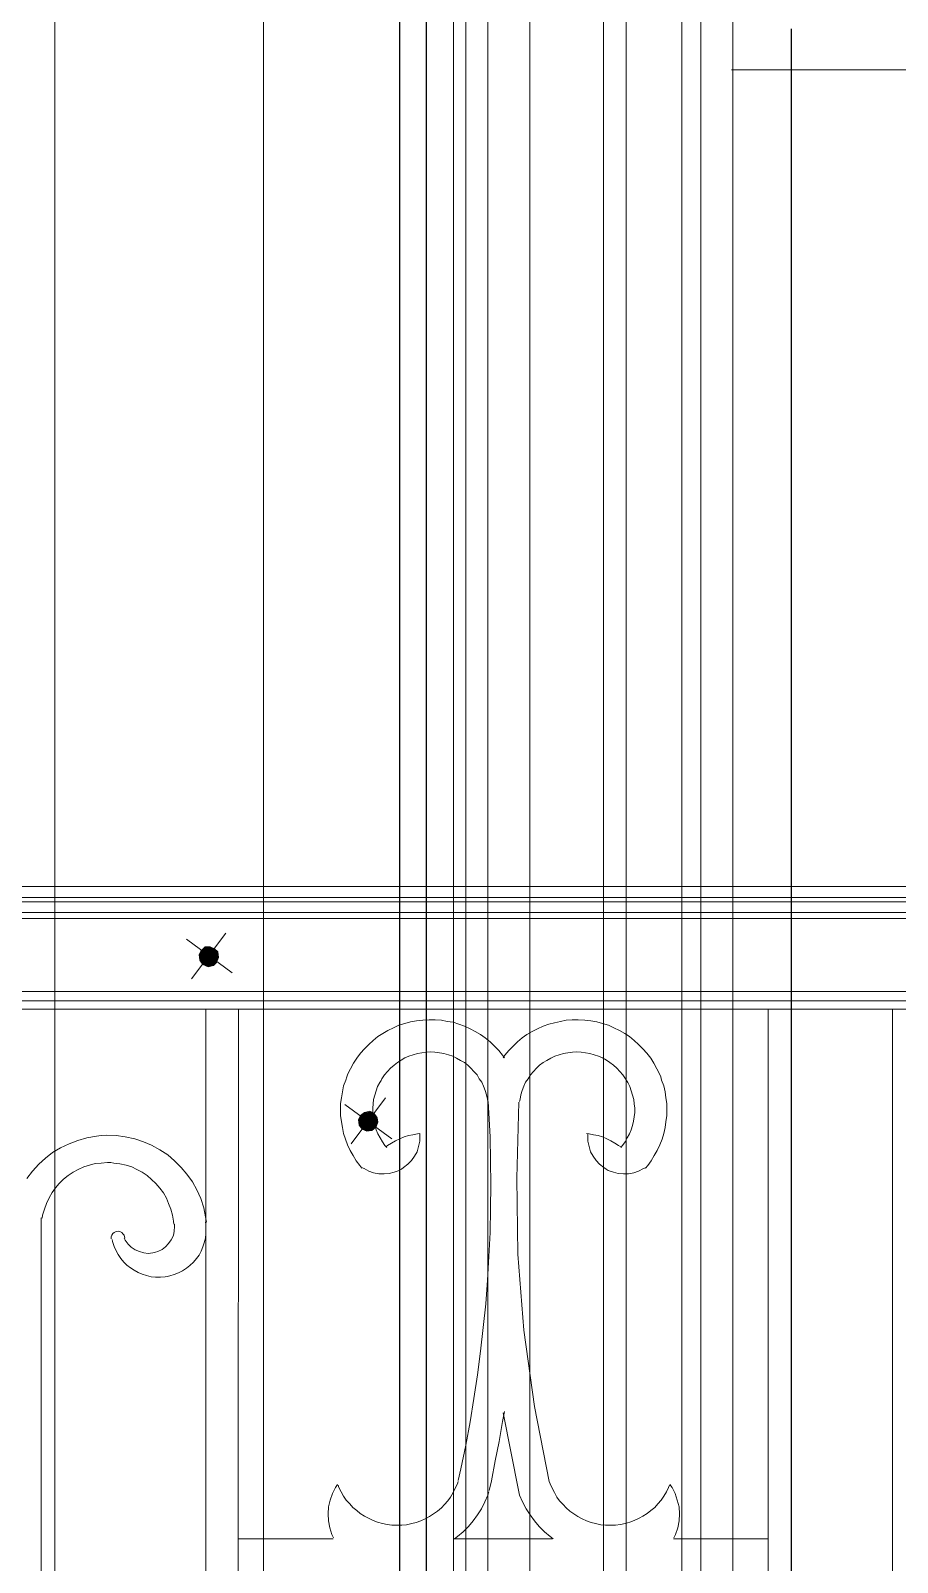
# Model space of a CAD drawing. Header units: millimetres. Extents: x -9564 to 494436, y -140371 to 4257.
# Drawn here: x 111.391 to 111.723, y 117.631 to 118.218 of the extents above; entities that cross this region are included whole.
import ezdxf
from ezdxf.enums import TextEntityAlignment as Align

# ---------------------------------------------------------------- set-up
doc = ezdxf.new("R2010")
doc.units = ezdxf.units.MM
doc.header["$MEASUREMENT"] = 0
doc.linetypes.add('SLD-Solid', pattern=[0])
for name, color, linetype, lineweight in [('0.05', 252, 'Continuous', 5), ('09-Arsiran', 8, 'Continuous', 5), ('DOOR OPENING', 4, 'SLD-Solid', 5), ('XR-KOP A3_MOZART$0$A-TXTKOP', 3, 'Continuous', 5)]:
    doc.layers.add(name, color=color, linetype=linetype, lineweight=lineweight)
doc.styles.add('HAND', font='ROMAND.SHX', dxfattribs={"width": 0.8, "height": 250})
doc.styles.add('XR-KOP A3_MOZART$0$ROMAND', font='romand.shx', dxfattribs={"height": 2, "bigfont": 'bigfont.shx'})

# ---------------------------------------------------------------- blocks, each defined once
blk = doc.blocks.new('list1')
for p, q in [((333.10533, 201.65988), (333.10533, 198.95853)), ((333.25545, 200.23119), (333.25545, 200.21619)), ((333.25545, 200.21619), (333.25545, 199.61619))]:
    blk.add_line(p, q)
at = {"layer": '09-Arsiran'}
for p, q in [((333.23307, 201.78762), (333.23307, 198.95853)), ((333.22078, 201.77533), (333.22078, 198.95853)), ((333.21353, 201.76809), (333.21353, 198.95853)), ((333.19218, 201.74673), (333.19218, 198.95853)), ((333.18349, 201.73804), (333.18349, 198.95853)), ((333.15534, 201.70989), (333.15533, 198.95853)), ((333.13922, 198.95853), (333.13922, 201.69377)), ((333.13075, 201.6853), (333.13075, 198.95853)), ((333.12598, 201.68054), (333.12598, 198.95853)), ((333.11561, 201.67016), (333.11561, 198.95853)), ((333.11561, 201.67016), (333.11565, 198.95853))]:
    blk.add_line(p, q, dxfattribs=at)
blk = doc.blocks.new('j1')
at = {"layer": 'DOOR OPENING'}
for p, q in [((344.13013, 198.95864), (344.13013, 201.65922)), ((344.078, 198.95853), (344.078, 201.60922))]:
    blk.add_line(p, q, dxfattribs=at)
blk.add_lwpolyline([(343.5602, 201.52922), (343.5602, 199.03853), (343.998, 199.03853), (343.998, 201.52922)], close=True, dxfattribs=at)
blk = doc.blocks.new('DRHRH')
at = {"layer": '0.05', "linetype": 'Continuous'}
for points in [[(688.5514, -24.5849), (688.5202, -24.6273), (688.5023, -24.6072), (688.4979, -24.5803), (688.509, -24.558), (688.5514, -24.5849)], [(688.5514, -24.5849), (688.509, -24.558), (688.5292, -24.5379), (688.556, -24.5379), (688.5783, -24.5469), (688.5514, -24.5849)], [(688.5514, -24.5849), (688.5783, -24.5469), (688.5939, -24.5647), (688.6006, -24.5914), (688.5894, -24.6183), (688.5514, -24.5849)], [(688.5739, -24.634), (688.547, -24.6384), (688.5202, -24.6273), (688.5514, -24.5849), (688.5894, -24.6183), (688.5739, -24.634)], [(689.3714, -25.4315), (689.3401, -25.4761), (689.3244, -25.4538), (689.3177, -25.427), (689.329, -25.4047), (689.3714, -25.4315)], [(689.3714, -25.4315), (689.329, -25.4047), (689.3513, -25.3891), (689.3781, -25.3846), (689.3981, -25.3957), (689.3714, -25.4315)], [(689.387, -25.4807), (689.3603, -25.4851), (689.3401, -25.4761), (689.3714, -25.4315), (689.4094, -25.465), (689.387, -25.4807)], [(689.3714, -25.4315), (689.3981, -25.3957), (689.4138, -25.4158), (689.4206, -25.4383), (689.4094, -25.465), (689.3714, -25.4315)]]:
    blk.add_hatch(color=256, dxfattribs=at).paths.add_polyline_path(points)
at = {"layer": '0.05'}
for p, q in [((692.7269, -24.2252), (668.9209, -24.2252)), ((668.9209, -24.2832), (692.7269, -24.2832)), ((668.9209, -24.3056), (692.7269, -24.3056)), ((668.9209, -24.3592), (692.7269, -24.3592)), ((668.9209, -24.3904), (692.7269, -24.3904)), ((688.433, -24.4977), (688.6676, -24.6697)), ((688.6364, -24.4664), (688.4599, -24.701)), ((688.5067, -24.558), (688.4979, -24.5781)), ((688.4979, -24.5781), (688.5514, -24.5849)), ((688.4979, -24.5781), (688.5514, -24.5849)), ((688.5023, -24.6049), (688.4979, -24.5781)), ((688.5292, -24.5357), (688.5067, -24.558)), ((688.5067, -24.558), (688.5514, -24.5849)), ((688.5514, -24.5849), (688.5067, -24.558)), ((688.5514, -24.5849), (688.5292, -24.5357)), ((688.5292, -24.5357), (688.556, -24.5357)), ((688.5514, -24.5849), (688.5292, -24.5357)), ((688.556, -24.5357), (688.5514, -24.5849)), ((688.556, -24.5357), (688.5514, -24.5849)), ((688.5783, -24.5469), (688.5514, -24.5849)), ((688.5514, -24.5849), (688.5783, -24.5469)), ((688.5514, -24.5849), (688.5939, -24.5624)), ((688.5514, -24.5849), (688.5939, -24.5624)), ((688.5783, -24.5469), (688.556, -24.5357)), ((688.5939, -24.5624), (688.5783, -24.5469)), ((688.5939, -24.5624), (688.5984, -24.5893)), ((688.5514, -24.5849), (688.5023, -24.6049)), ((688.5514, -24.5849), (688.5023, -24.6049)), ((688.5023, -24.6049), (688.518, -24.6273)), ((688.5514, -24.5849), (688.518, -24.6273)), ((688.518, -24.6273), (688.5514, -24.5849)), ((688.518, -24.6273), (688.5447, -24.6384)), ((688.5447, -24.6384), (688.5514, -24.5849)), ((688.5447, -24.6384), (688.5514, -24.5849)), ((688.5716, -24.6317), (688.5447, -24.6384)), ((688.5514, -24.5849), (688.5716, -24.6317)), ((688.5514, -24.5849), (688.5716, -24.6317)), ((688.5872, -24.6161), (688.5514, -24.5849)), ((688.5984, -24.5893), (688.5514, -24.5849)), ((688.5514, -24.5849), (688.5872, -24.6161)), ((688.5984, -24.5893), (688.5514, -24.5849)), ((688.5716, -24.6317), (688.5872, -24.6161)), ((688.5872, -24.6161), (688.5984, -24.5893)), ((668.9209, -24.7657), (692.7269, -24.7657)), ((668.9209, -24.8149), (692.7269, -24.8149)), ((668.9209, -24.8574), (692.7269, -24.8574)), ((669.8973, -24.8574), (691.4245, -24.8574)), ((669.8973, -24.8574), (691.4245, -24.8574)), ((688.5336, -29.4371), (688.5336, -24.8574)), ((688.6944, -35.3462), (688.7012, -24.8574)), ((688.7012, -24.8574), (691.4245, -24.8574)), ((691.4245, -24.8574), (691.4245, -35.3462)), ((692.0635, -24.8574), (691.4245, -24.8574)), ((691.4245, -24.8574), (691.4245, -36.89)), ((692.0679, -36.89), (692.0635, -24.8574)), ((689.4697, -24.9668), (689.4428, -24.9824)), ((689.4987, -24.9534), (689.4697, -24.9668)), ((689.5255, -24.94), (689.4987, -24.9534)), ((689.5568, -24.9311), (689.5255, -24.94)), ((689.5858, -24.9221), (689.5568, -24.9311)), ((689.6171, -24.9177), (689.5858, -24.9221)), ((689.6327, -24.9154), (689.6171, -24.9177)), ((689.6484, -24.9131), (689.6327, -24.9154)), ((689.682, -24.911), (689.6484, -24.9131)), ((689.7131, -24.911), (689.682, -24.911)), ((689.7444, -24.9131), (689.7131, -24.911)), ((689.7735, -24.9199), (689.7444, -24.9131)), ((689.8048, -24.9244), (689.7735, -24.9199)), ((689.8338, -24.9333), (689.8048, -24.9244)), ((689.8628, -24.9444), (689.8338, -24.9333)), ((689.892, -24.9579), (689.8628, -24.9444)), ((689.9187, -24.9713), (689.892, -24.9579)), ((689.9455, -24.987), (689.9187, -24.9713)), ((690.2114, -24.9713), (690.1845, -24.987)), ((690.2382, -24.9579), (690.2114, -24.9713)), ((690.2672, -24.9444), (690.2382, -24.9579)), ((690.2962, -24.9333), (690.2672, -24.9444)), ((690.3254, -24.9266), (690.2962, -24.9333)), ((690.3565, -24.9199), (690.3254, -24.9266)), ((690.3857, -24.9131), (690.3565, -24.9199)), ((690.4169, -24.911), (690.3857, -24.9131)), ((690.4482, -24.911), (690.4169, -24.911)), ((690.4817, -24.9131), (690.4482, -24.911)), ((690.4974, -24.9154), (690.4817, -24.9131)), ((690.5129, -24.9177), (690.4974, -24.9154)), ((690.5442, -24.9221), (690.5129, -24.9177)), ((690.5732, -24.9311), (690.5442, -24.9221)), ((690.6045, -24.94), (690.5732, -24.9311)), ((690.6314, -24.9534), (690.6045, -24.94)), ((690.6604, -24.9668), (690.6314, -24.9534)), ((690.6872, -24.9824), (690.6604, -24.9668)), ((689.3714, -25.0383), (689.349, -25.0607)), ((689.3937, -25.0183), (689.3714, -25.0383)), ((689.4183, -24.9981), (689.3937, -25.0183)), ((689.4428, -24.9824), (689.4183, -24.9981)), ((689.9701, -25.0048), (689.9455, -24.987)), ((689.9947, -25.0249), (689.9701, -25.0048)), ((690.017, -25.0473), (689.9947, -25.0249)), ((690.0394, -25.0696), (690.017, -25.0473)), ((690.1131, -25.0473), (690.0907, -25.0696)), ((690.1354, -25.0249), (690.1131, -25.0473)), ((690.16, -25.0048), (690.1354, -25.0249)), ((690.1845, -24.987), (690.16, -25.0048)), ((690.7118, -24.9981), (690.6872, -24.9824)), ((690.7364, -25.0183), (690.7118, -24.9981)), ((690.7587, -25.0383), (690.7364, -25.0183)), ((690.7811, -25.0607), (690.7587, -25.0383)), ((689.3088, -25.1098), (689.2931, -25.1344)), ((689.329, -25.083), (689.3088, -25.1098)), ((689.349, -25.0607), (689.329, -25.083)), ((689.5188, -25.1321), (689.501, -25.1456)), ((689.5367, -25.1187), (689.5188, -25.1321)), ((689.5568, -25.1076), (689.5367, -25.1187)), ((689.5768, -25.0987), (689.5568, -25.1076)), ((689.5993, -25.092), (689.5768, -25.0987)), ((689.6216, -25.0853), (689.5993, -25.092)), ((689.644, -25.0807), (689.6216, -25.0853)), ((689.6663, -25.0786), (689.644, -25.0807)), ((689.6886, -25.0763), (689.6663, -25.0786)), ((689.711, -25.0786), (689.6886, -25.0763)), ((689.7355, -25.0807), (689.711, -25.0786)), ((689.7467, -25.083), (689.7355, -25.0807)), ((689.7578, -25.0853), (689.7467, -25.083)), ((689.7803, -25.092), (689.7578, -25.0853)), ((689.8025, -25.0987), (689.7803, -25.092)), ((689.8227, -25.1098), (689.8025, -25.0987)), ((689.8428, -25.121), (689.8227, -25.1098)), ((689.8628, -25.1321), (689.8428, -25.121)), ((689.8807, -25.1456), (689.8628, -25.1321)), ((690.0594, -25.0941), (690.0394, -25.0696)), ((690.0684, -25.1076), (690.0594, -25.0941)), ((690.0707, -25.0941), (690.0617, -25.1076)), ((690.0907, -25.0696), (690.0707, -25.0941)), ((690.2672, -25.1321), (690.2494, -25.1456)), ((690.2874, -25.121), (690.2672, -25.1321)), ((690.3074, -25.1098), (690.2874, -25.121)), ((690.3275, -25.0987), (690.3074, -25.1098)), ((690.3499, -25.092), (690.3275, -25.0987)), ((690.3722, -25.0853), (690.3499, -25.092)), ((690.3834, -25.083), (690.3722, -25.0853)), ((690.3945, -25.0807), (690.3834, -25.083)), ((690.4191, -25.0786), (690.3945, -25.0807)), ((690.4415, -25.0763), (690.4191, -25.0786)), ((690.4638, -25.0786), (690.4415, -25.0763)), ((690.4862, -25.0807), (690.4638, -25.0786)), ((690.5085, -25.0853), (690.4862, -25.0807)), ((690.5308, -25.092), (690.5085, -25.0853)), ((690.5532, -25.0987), (690.5308, -25.092)), ((690.5732, -25.1076), (690.5532, -25.0987)), ((690.5934, -25.1187), (690.5732, -25.1076)), ((690.6112, -25.1321), (690.5934, -25.1187)), ((690.6291, -25.1456), (690.6112, -25.1321)), ((690.8012, -25.083), (690.7811, -25.0607)), ((690.8212, -25.1098), (690.8012, -25.083)), ((690.8369, -25.1344), (690.8212, -25.1098)), ((689.2574, -25.2058), (689.253, -25.2216)), ((689.2641, -25.1903), (689.2574, -25.2058)), ((689.2776, -25.1634), (689.2641, -25.1903)), ((689.2931, -25.1344), (689.2776, -25.1634)), ((689.4518, -25.1947), (689.4384, -25.2148)), ((689.4674, -25.1768), (689.4518, -25.1947)), ((689.4831, -25.1611), (689.4674, -25.1768)), ((689.501, -25.1456), (689.4831, -25.1611)), ((689.8964, -25.1611), (689.8807, -25.1456)), ((689.912, -25.1768), (689.8964, -25.1611)), ((689.9277, -25.1947), (689.912, -25.1768)), ((689.9388, -25.2148), (689.9277, -25.1947)), ((690.2024, -25.1947), (690.1912, -25.2148)), ((690.2181, -25.1768), (690.2024, -25.1947)), ((690.2337, -25.1611), (690.2181, -25.1768)), ((690.2494, -25.1456), (690.2337, -25.1611)), ((690.6471, -25.1611), (690.6291, -25.1456)), ((690.6627, -25.1768), (690.6471, -25.1611)), ((690.6782, -25.1947), (690.6627, -25.1768)), ((690.6917, -25.2148), (690.6782, -25.1947)), ((690.8525, -25.1634), (690.8369, -25.1344)), ((690.8659, -25.1903), (690.8525, -25.1634)), ((690.8726, -25.2058), (690.8659, -25.1903)), ((690.8771, -25.2216), (690.8726, -25.2058)), ((689.2351, -25.2818), (689.2306, -25.3131)), ((689.2418, -25.2506), (689.2351, -25.2818)), ((689.253, -25.2216), (689.2418, -25.2506)), ((689.4094, -25.2774), (689.4027, -25.2997)), ((689.416, -25.255), (689.4094, -25.2774)), ((689.4273, -25.2349), (689.416, -25.255)), ((689.434, -25.2237), (689.4273, -25.2349)), ((689.4384, -25.2148), (689.434, -25.2237)), ((689.9522, -25.2327), (689.9388, -25.2148)), ((689.9611, -25.2528), (689.9522, -25.2327)), ((689.9701, -25.2751), (689.9611, -25.2528)), ((689.9768, -25.2974), (689.9701, -25.2751)), ((690.16, -25.2751), (690.1532, -25.2974)), ((690.169, -25.2528), (690.16, -25.2751)), ((690.1778, -25.2327), (690.169, -25.2528)), ((690.1912, -25.2148), (690.1778, -25.2327)), ((690.6962, -25.2237), (690.6917, -25.2148)), ((690.7028, -25.2349), (690.6962, -25.2237)), ((690.7141, -25.255), (690.7028, -25.2349)), ((690.7208, -25.2774), (690.7141, -25.255)), ((690.7275, -25.2997), (690.7208, -25.2774)), ((690.8884, -25.2506), (690.8771, -25.2216)), ((690.8949, -25.2818), (690.8884, -25.2506)), ((690.8995, -25.3131), (690.8949, -25.2818)), ((689.2306, -25.3131), (689.2261, -25.3421)), ((689.2261, -25.3421), (689.2261, -25.3734)), ((689.2486, -25.3466), (689.4898, -25.5231)), ((689.4563, -25.3131), (689.2798, -25.55)), ((689.3937, -25.3444), (689.3914, -25.3667)), ((689.3914, -25.3667), (689.3914, -25.3891)), ((689.396, -25.322), (689.3937, -25.3444)), ((689.4027, -25.2997), (689.396, -25.322)), ((689.9813, -25.3198), (689.9768, -25.2974)), ((689.9835, -25.331), (689.9813, -25.3198)), ((689.988, -25.3913), (689.9857, -25.331)), ((690.1421, -25.3354), (690.1332, -25.7264)), ((690.1488, -25.3198), (690.1465, -25.331)), ((690.1532, -25.2974), (690.1488, -25.3198)), ((690.7341, -25.322), (690.7275, -25.2997)), ((690.7364, -25.3444), (690.7341, -25.322)), ((690.7386, -25.3667), (690.7364, -25.3444)), ((690.7386, -25.3891), (690.7386, -25.3667)), ((690.9039, -25.3421), (690.8995, -25.3131)), ((690.9039, -25.3734), (690.9039, -25.3421)), ((689.2261, -25.3734), (689.2261, -25.4047)), ((689.2261, -25.4047), (689.2306, -25.436)), ((689.2306, -25.436), (689.2351, -25.465)), ((689.329, -25.4047), (689.3177, -25.427)), ((689.3177, -25.427), (689.3714, -25.4315)), ((689.3177, -25.427), (689.3714, -25.4315)), ((689.3223, -25.4538), (689.3177, -25.427)), ((689.3714, -25.4315), (689.3223, -25.4538)), ((689.3714, -25.4315), (689.3223, -25.4538)), ((689.349, -25.3891), (689.329, -25.4047)), ((689.329, -25.4047), (689.3714, -25.4315)), ((689.3714, -25.4315), (689.329, -25.4047)), ((689.3714, -25.4315), (689.3378, -25.474)), ((689.3378, -25.474), (689.3714, -25.4315)), ((689.349, -25.3891), (689.3758, -25.3824)), ((689.3714, -25.4315), (689.349, -25.3891)), ((689.3714, -25.4315), (689.349, -25.3891)), ((689.3603, -25.4851), (689.3714, -25.4315)), ((689.3603, -25.4851), (689.3714, -25.4315)), ((689.3758, -25.3824), (689.3714, -25.4315)), ((689.3758, -25.3824), (689.3714, -25.4315)), ((689.3981, -25.3935), (689.3714, -25.4315)), ((689.3714, -25.4315), (689.3981, -25.3935)), ((689.3714, -25.4315), (689.4138, -25.4158)), ((689.3714, -25.4315), (689.4138, -25.4158)), ((689.3714, -25.4315), (689.387, -25.4807)), ((689.3714, -25.4315), (689.387, -25.4807)), ((689.4094, -25.4628), (689.3714, -25.4315)), ((689.4183, -25.436), (689.3714, -25.4315)), ((689.3714, -25.4315), (689.4094, -25.4628)), ((689.4183, -25.436), (689.3714, -25.4315)), ((689.3981, -25.3935), (689.3758, -25.3824)), ((689.3914, -25.3891), (689.3937, -25.4114)), ((689.3937, -25.4114), (689.3981, -25.4337)), ((689.4138, -25.4158), (689.3981, -25.3935)), ((689.3981, -25.4337), (689.4027, -25.4561)), ((689.4094, -25.4628), (689.4183, -25.436)), ((689.4138, -25.4158), (689.4183, -25.436)), ((689.9947, -25.5141), (689.988, -25.3913)), ((690.7275, -25.4561), (690.7319, -25.4337)), ((690.7319, -25.4337), (690.7364, -25.4114)), ((690.7364, -25.4114), (690.7386, -25.3891)), ((690.8949, -25.465), (690.8995, -25.436)), ((690.8995, -25.436), (690.9039, -25.4047)), ((690.9039, -25.4047), (690.9039, -25.3734)), ((687.9215, -25.5187), (687.8746, -25.532)), ((687.9706, -25.5097), (687.9215, -25.5187)), ((687.9952, -25.5074), (687.9706, -25.5097)), ((688.0198, -25.5053), (687.9952, -25.5074)), ((688.0712, -25.5074), (688.0198, -25.5053)), ((688.118, -25.5141), (688.0712, -25.5074)), ((688.1672, -25.5231), (688.118, -25.5141)), ((688.2119, -25.5387), (688.1672, -25.5231)), ((689.2351, -25.465), (689.2418, -25.4963)), ((689.2418, -25.4963), (689.2507, -25.5254)), ((689.2507, -25.5254), (689.2619, -25.5544)), ((689.3223, -25.4538), (689.3378, -25.474)), ((689.3378, -25.474), (689.3603, -25.4851)), ((689.387, -25.4807), (689.3603, -25.4851)), ((689.387, -25.4807), (689.4094, -25.4628)), ((689.4027, -25.4561), (689.4094, -25.4784)), ((689.4094, -25.4784), (689.4183, -25.4985)), ((689.4183, -25.4985), (689.4294, -25.5187)), ((689.4294, -25.5187), (689.4407, -25.5387)), ((689.53, -25.5231), (689.5077, -25.5343)), ((689.5523, -25.5141), (689.53, -25.5231)), ((689.5747, -25.5074), (689.5523, -25.5141)), ((689.597, -25.503), (689.5747, -25.5074)), ((689.6216, -25.4985), (689.597, -25.503)), ((689.6327, -25.4963), (689.6216, -25.4985)), ((689.6327, -25.5097), (689.6327, -25.4963)), ((689.6327, -25.5365), (689.6327, -25.5097)), ((689.997, -25.637), (689.9947, -25.5141)), ((690.5041, -25.4985), (690.4907, -25.4963)), ((690.4974, -25.4963), (690.4974, -25.5097)), ((690.4974, -25.5097), (690.4974, -25.5365)), ((690.5264, -25.503), (690.5041, -25.4985)), ((690.5509, -25.5074), (690.5264, -25.503)), ((690.5732, -25.5141), (690.5509, -25.5074)), ((690.5957, -25.5231), (690.5732, -25.5141)), ((690.6158, -25.5343), (690.5957, -25.5231)), ((690.6895, -25.5387), (690.7006, -25.5187)), ((690.7006, -25.5187), (690.7118, -25.4985)), ((690.7118, -25.4985), (690.7208, -25.4784)), ((690.7208, -25.4784), (690.7275, -25.4561)), ((690.8682, -25.5544), (690.8794, -25.5254)), ((690.8794, -25.5254), (690.8884, -25.4963)), ((690.8884, -25.4963), (690.8949, -25.465)), ((687.745, -25.5945), (687.7092, -25.6237)), ((687.7852, -25.57), (687.745, -25.5945)), ((687.8299, -25.55), (687.7852, -25.57)), ((687.8746, -25.532), (687.8299, -25.55)), ((688.2543, -25.5566), (688.2119, -25.5387)), ((688.2967, -25.5813), (688.2543, -25.5566)), ((688.337, -25.6058), (688.2967, -25.5813)), ((688.3727, -25.637), (688.337, -25.6058)), ((689.2619, -25.5544), (689.2753, -25.5834)), ((689.2753, -25.5834), (689.291, -25.6103)), ((689.4407, -25.5387), (689.454, -25.5588)), ((689.454, -25.5588), (689.463, -25.5678)), ((689.4674, -25.5588), (689.4585, -25.5655)), ((689.4876, -25.5454), (689.4674, -25.5588)), ((689.5077, -25.5343), (689.4876, -25.5454)), ((689.606, -25.6124), (689.6194, -25.5901)), ((689.6194, -25.5901), (689.6261, -25.5633)), ((689.6261, -25.5633), (689.6327, -25.5365)), ((690.4974, -25.5365), (690.5041, -25.5633)), ((690.5041, -25.5633), (690.5108, -25.5901)), ((690.5108, -25.5901), (690.5241, -25.6124)), ((690.6358, -25.5454), (690.6158, -25.5343)), ((690.6559, -25.5588), (690.6358, -25.5454)), ((690.6671, -25.5655), (690.6559, -25.5588)), ((690.6671, -25.5678), (690.6761, -25.5588)), ((690.6761, -25.5588), (690.6895, -25.5387)), ((690.8391, -25.6103), (690.8548, -25.5834)), ((690.8548, -25.5834), (690.8682, -25.5544)), ((687.6735, -25.655), (687.6422, -25.6907)), ((687.7092, -25.6237), (687.6735, -25.655)), ((687.8768, -25.6817), (687.85, -25.6951)), ((687.9059, -25.6683), (687.8768, -25.6817)), ((687.9349, -25.6594), (687.9059, -25.6683)), ((687.9639, -25.6504), (687.9349, -25.6594)), ((687.9952, -25.6483), (687.9639, -25.6504)), ((688.0265, -25.646), (687.9952, -25.6483)), ((688.0443, -25.646), (688.0265, -25.646)), ((688.06, -25.6483), (688.0443, -25.646)), ((688.0913, -25.6527), (688.06, -25.6483)), ((688.1226, -25.6594), (688.0913, -25.6527)), ((688.1516, -25.6683), (688.1226, -25.6594)), ((688.1785, -25.6817), (688.1516, -25.6683)), ((688.2052, -25.6951), (688.1785, -25.6817)), ((688.4063, -25.6705), (688.3727, -25.637)), ((688.4353, -25.7063), (688.4063, -25.6705)), ((689.291, -25.6103), (689.3066, -25.637)), ((689.3066, -25.637), (689.3244, -25.6617)), ((689.3244, -25.6617), (689.3356, -25.675)), ((689.3334, -25.6705), (689.3468, -25.6773)), ((689.3468, -25.6773), (689.3714, -25.6907)), ((689.5277, -25.6862), (689.539, -25.6795)), ((689.539, -25.6795), (689.5501, -25.6705)), ((689.5501, -25.6705), (689.5724, -25.655)), ((689.5724, -25.655), (689.5903, -25.6348)), ((689.5903, -25.6348), (689.606, -25.6124)), ((689.9991, -25.76), (689.997, -25.637)), ((690.5241, -25.6124), (690.5398, -25.6348)), ((690.5398, -25.6348), (690.5577, -25.655)), ((690.5577, -25.655), (690.5799, -25.6705)), ((690.5799, -25.6705), (690.5912, -25.6795)), ((690.5912, -25.6795), (690.6024, -25.6862)), ((690.7587, -25.6907), (690.7832, -25.6773)), ((690.7832, -25.6773), (690.7967, -25.6705)), ((690.7945, -25.675), (690.8056, -25.6617)), ((690.8056, -25.6617), (690.8235, -25.637)), ((690.8235, -25.637), (690.8391, -25.6103)), ((687.6422, -25.6907), (687.6132, -25.7287)), ((687.7785, -25.7532), (687.7606, -25.7755)), ((687.8009, -25.7308), (687.7785, -25.7532)), ((687.8255, -25.713), (687.8009, -25.7308)), ((687.85, -25.6951), (687.8255, -25.713)), ((688.232, -25.713), (688.2052, -25.6951)), ((688.2543, -25.7331), (688.232, -25.713)), ((688.2767, -25.7532), (688.2543, -25.7331)), ((688.2967, -25.7778), (688.2767, -25.7532)), ((688.4643, -25.7443), (688.4353, -25.7063)), ((688.4867, -25.7867), (688.4643, -25.7443)), ((689.3714, -25.6907), (689.396, -25.6995)), ((689.396, -25.6995), (689.4227, -25.7041)), ((689.4227, -25.7041), (689.4496, -25.7041)), ((689.4496, -25.7041), (689.4764, -25.7018)), ((689.4764, -25.7018), (689.501, -25.6951)), ((689.501, -25.6951), (689.5277, -25.6862)), ((689.997, -25.8828), (689.9991, -25.76)), ((690.1332, -25.7264), (690.1377, -26.1174)), ((690.6024, -25.6862), (690.6291, -25.6951)), ((690.6291, -25.6951), (690.6537, -25.7018)), ((690.6537, -25.7018), (690.6805, -25.7041)), ((690.6805, -25.7041), (690.7074, -25.7041)), ((690.7074, -25.7041), (690.7341, -25.6995)), ((690.7341, -25.6995), (690.7587, -25.6907)), ((687.7271, -25.827), (687.7138, -25.856)), ((687.7428, -25.8001), (687.7271, -25.827)), ((687.7606, -25.7755), (687.7428, -25.8001)), ((688.3147, -25.8024), (688.2967, -25.7778)), ((688.3303, -25.8291), (688.3147, -25.8024)), ((688.3415, -25.856), (688.3303, -25.8291)), ((688.5067, -25.8314), (688.4867, -25.7867)), ((688.5224, -25.8783), (688.5067, -25.8314)), ((687.6936, -25.9163), (687.6913, -25.932)), ((687.7025, -25.885), (687.6936, -25.9163)), ((687.7138, -25.856), (687.7025, -25.885)), ((688.3526, -25.885), (688.3415, -25.856)), ((688.3616, -25.9163), (688.3526, -25.885)), ((688.366, -25.9475), (688.3616, -25.9163)), ((688.5313, -25.9252), (688.5224, -25.8783)), ((689.9947, -26.0057), (689.997, -25.8828)), ((687.6869, -29.4528), (687.6869, -25.9297)), ((688.0823, -25.999), (688.0712, -26.0012)), ((688.0913, -26.0012), (688.0823, -25.999)), ((688.3683, -25.9632), (688.366, -25.9475)), ((688.366, -26.0212), (688.3705, -25.999)), ((688.3705, -25.999), (688.3727, -25.9744)), ((688.3727, -25.9744), (688.3727, -25.9632)), ((688.5359, -25.9521), (688.5313, -25.9252)), ((688.5336, -25.9632), (688.5313, -25.9521)), ((688.5336, -25.9878), (688.5336, -25.9632)), ((688.5336, -26.0124), (688.5336, -25.9878)), ((688.0488, -26.0191), (688.0466, -26.028)), ((688.0466, -26.028), (688.0466, -26.0391)), ((688.0555, -26.0101), (688.0488, -26.0191)), ((688.051, -26.0414), (688.0533, -26.0525)), ((688.0533, -26.0525), (688.0622, -26.0771)), ((688.0622, -26.0057), (688.0555, -26.0101)), ((688.0712, -26.0012), (688.0622, -26.0057)), ((688.0622, -26.0771), (688.0712, -26.0995)), ((688.1002, -26.0057), (688.0913, -26.0012)), ((688.1069, -26.0124), (688.1002, -26.0057)), ((688.1136, -26.0191), (688.1069, -26.0124)), ((688.1159, -26.0347), (688.1136, -26.0191)), ((688.1136, -26.0347), (688.118, -26.0458)), ((688.118, -26.0458), (688.1337, -26.066)), ((688.1337, -26.066), (688.1493, -26.0817)), ((688.3259, -26.0794), (688.3415, -26.0615)), ((688.3415, -26.0615), (688.3549, -26.0437)), ((688.3549, -26.0437), (688.366, -26.0212)), ((688.518, -26.0794), (688.5247, -26.0592)), ((688.5247, -26.0592), (688.5313, -26.0347)), ((688.5313, -26.0347), (688.5336, -26.0124)), ((689.988, -26.1285), (689.9947, -26.0057)), ((688.0712, -26.0995), (688.0823, -26.1195)), ((688.0823, -26.1195), (688.0957, -26.1397)), ((688.0957, -26.1397), (688.1113, -26.1575)), ((688.1113, -26.1575), (688.127, -26.1732)), ((688.1493, -26.0817), (688.1695, -26.095)), ((688.1695, -26.095), (688.1918, -26.104)), ((688.1918, -26.104), (688.2142, -26.1107)), ((688.2142, -26.1107), (688.2365, -26.1129)), ((688.2365, -26.1129), (688.261, -26.1107)), ((688.261, -26.1107), (688.2745, -26.1062)), ((688.2745, -26.1062), (688.2856, -26.104)), ((688.2856, -26.104), (688.308, -26.0928)), ((688.308, -26.0928), (688.3259, -26.0794)), ((688.4509, -26.1754), (688.4689, -26.1575)), ((688.4689, -26.1575), (688.4844, -26.1397)), ((688.4844, -26.1397), (688.4979, -26.1218)), ((688.4979, -26.1218), (688.509, -26.1017)), ((688.509, -26.1017), (688.518, -26.0794)), ((689.9813, -26.2514), (689.988, -26.1285)), ((690.1377, -26.1174), (690.169, -26.5084)), ((688.127, -26.1732), (688.1449, -26.1867)), ((688.1449, -26.1867), (688.165, -26.2)), ((688.165, -26.2), (688.185, -26.2112)), ((688.185, -26.2112), (688.2052, -26.2201)), ((688.2052, -26.2201), (688.2276, -26.2268)), ((688.2276, -26.2268), (688.2522, -26.2335)), ((688.2522, -26.2335), (688.2745, -26.2358)), ((688.2745, -26.2358), (688.299, -26.2358)), ((688.299, -26.2358), (688.3236, -26.2335)), ((688.3236, -26.2335), (688.3347, -26.2312)), ((688.3347, -26.2312), (688.3482, -26.2291)), ((688.3482, -26.2291), (688.3705, -26.2224)), ((688.3705, -26.2224), (688.3929, -26.2134)), ((688.3929, -26.2134), (688.413, -26.2022)), ((688.413, -26.2022), (688.433, -26.1888)), ((688.433, -26.1888), (688.4509, -26.1754)), ((689.9724, -26.3721), (689.9813, -26.2514)), ((689.959, -26.4949), (689.9724, -26.3721)), ((689.9455, -26.6155), (689.959, -26.4949)), ((690.169, -26.5084), (690.2225, -26.9015)), ((689.9298, -26.7384), (689.9455, -26.6155)), ((689.912, -26.8591), (689.9298, -26.7384)), ((689.892, -26.9796), (689.912, -26.8591)), ((690.0594, -26.9775), (690.0684, -26.9261)), ((690.0617, -26.9328), (690.1421, -27.3393)), ((690.2225, -26.9015), (690.2985, -27.2858)), ((689.8695, -27.1003), (689.892, -26.9796)), ((690.0415, -27.0802), (690.0594, -26.9775)), ((689.845, -27.2209), (689.8695, -27.1003)), ((690.0215, -27.1808), (690.0415, -27.0802)), ((690.0014, -27.2835), (690.0215, -27.1808)), ((689.8315, -27.2813), (689.845, -27.2209)), ((689.1994, -27.3171), (689.1837, -27.3483)), ((689.2106, -27.3013), (689.1994, -27.3171)), ((689.2127, -27.3059), (689.2173, -27.3171)), ((689.2173, -27.3171), (689.2284, -27.3393)), ((689.2284, -27.3393), (689.2418, -27.3618)), ((689.8048, -27.3439), (689.816, -27.3215)), ((689.816, -27.3215), (689.8271, -27.2992)), ((689.8271, -27.2992), (689.8315, -27.2858)), ((689.9835, -27.3572), (689.988, -27.3393)), ((689.9902, -27.3326), (690.0014, -27.2835)), ((690.1421, -27.3393), (690.1465, -27.3572)), ((690.2985, -27.2858), (690.303, -27.2992)), ((690.303, -27.2992), (690.3141, -27.3215)), ((690.3141, -27.3215), (690.3254, -27.3439)), ((690.8884, -27.3618), (690.9016, -27.3393)), ((690.9016, -27.3393), (690.9129, -27.3171)), ((690.9129, -27.3171), (690.9174, -27.3059)), ((690.9308, -27.3171), (690.9195, -27.3013)), ((690.9464, -27.3483), (690.9308, -27.3171)), ((689.1636, -27.4176), (689.1614, -27.4533)), ((689.1726, -27.3818), (689.1636, -27.4176)), ((689.1837, -27.3483), (689.1726, -27.3818)), ((689.2418, -27.3618), (689.2551, -27.3818)), ((689.2551, -27.3818), (689.2731, -27.4019)), ((689.2731, -27.4019), (689.2887, -27.4198)), ((689.7444, -27.422), (689.7601, -27.4042)), ((689.7601, -27.4042), (689.778, -27.3863)), ((689.778, -27.3863), (689.7914, -27.3662)), ((689.7914, -27.3662), (689.8048, -27.3439)), ((689.95, -27.4265), (689.9678, -27.3908)), ((689.9678, -27.3908), (689.9835, -27.3572)), ((690.1465, -27.3572), (690.1622, -27.3908)), ((690.1622, -27.3908), (690.1801, -27.4265)), ((690.3254, -27.3439), (690.3387, -27.3662)), ((690.3387, -27.3662), (690.3521, -27.3863)), ((690.3521, -27.3863), (690.37, -27.4042)), ((690.37, -27.4042), (690.3857, -27.422)), ((690.8414, -27.4198), (690.8571, -27.4019)), ((690.8571, -27.4019), (690.8749, -27.3818)), ((690.8749, -27.3818), (690.8884, -27.3618)), ((690.9575, -27.3818), (690.9464, -27.3483)), ((690.9665, -27.4176), (690.9575, -27.3818)), ((690.9688, -27.4533), (690.9665, -27.4176)), ((689.1614, -27.4533), (689.1636, -27.489)), ((689.1636, -27.489), (689.1703, -27.5248)), ((689.2887, -27.4198), (689.3088, -27.4355)), ((689.3088, -27.4355), (689.3267, -27.4511)), ((689.3267, -27.4511), (689.349, -27.4645)), ((689.349, -27.4645), (689.3691, -27.4756)), ((689.3691, -27.4756), (689.3937, -27.4868)), ((689.3937, -27.4868), (689.416, -27.4958)), ((689.416, -27.4958), (689.4407, -27.5025)), ((689.6148, -27.498), (689.6394, -27.489)), ((689.6394, -27.489), (689.6618, -27.4779)), ((689.6618, -27.4779), (689.6841, -27.4668)), ((689.6841, -27.4668), (689.7043, -27.4533)), ((689.7043, -27.4533), (689.7244, -27.4399)), ((689.7244, -27.4399), (689.7444, -27.422)), ((689.883, -27.5181), (689.9075, -27.489)), ((689.9075, -27.489), (689.9298, -27.4578)), ((689.9298, -27.4578), (689.95, -27.4265)), ((690.1801, -27.4265), (690.2002, -27.4578)), ((690.2002, -27.4578), (690.2225, -27.489)), ((690.2225, -27.489), (690.2471, -27.5181)), ((690.3857, -27.422), (690.4058, -27.4399)), ((690.4058, -27.4399), (690.4258, -27.4533)), ((690.4258, -27.4533), (690.4459, -27.4668)), ((690.4459, -27.4668), (690.4682, -27.4779)), ((690.4682, -27.4779), (690.4907, -27.489)), ((690.4907, -27.489), (690.5152, -27.498)), ((690.6895, -27.5025), (690.7141, -27.4958)), ((690.7141, -27.4958), (690.7364, -27.4868)), ((690.7364, -27.4868), (690.7609, -27.4756)), ((690.7609, -27.4756), (690.7811, -27.4645)), ((690.7811, -27.4645), (690.8034, -27.4511)), ((690.8034, -27.4511), (690.8212, -27.4355)), ((690.8212, -27.4355), (690.8414, -27.4198)), ((690.9598, -27.5248), (690.9665, -27.489)), ((690.9665, -27.489), (690.9688, -27.4533)), ((689.1703, -27.5248), (689.1814, -27.5583)), ((689.1814, -27.5583), (689.1904, -27.5762)), ((689.4407, -27.5025), (689.4653, -27.5069)), ((689.4653, -27.5069), (689.4898, -27.5115)), ((689.4898, -27.5115), (689.5166, -27.5115)), ((689.5166, -27.5115), (689.5277, -27.5115)), ((689.5277, -27.5115), (689.5411, -27.5115)), ((689.5411, -27.5115), (689.5657, -27.5092)), ((689.5657, -27.5092), (689.5925, -27.5025)), ((689.5925, -27.5025), (689.6148, -27.498)), ((689.8115, -27.5806), (689.8271, -27.5695)), ((689.8271, -27.5695), (689.8561, -27.5449)), ((689.8561, -27.5449), (689.883, -27.5181)), ((690.2471, -27.5181), (690.274, -27.5449)), ((690.274, -27.5449), (690.303, -27.5695)), ((690.303, -27.5695), (690.3187, -27.5806)), ((690.5152, -27.498), (690.5375, -27.5025)), ((690.5375, -27.5025), (690.5644, -27.5092)), ((690.5644, -27.5092), (690.5889, -27.5115)), ((690.5889, -27.5115), (690.6024, -27.5115)), ((690.6024, -27.5115), (690.6135, -27.5115)), ((690.6135, -27.5115), (690.6404, -27.5115)), ((690.6404, -27.5115), (690.6649, -27.5069)), ((690.6649, -27.5069), (690.6895, -27.5025)), ((690.9396, -27.5762), (690.9486, -27.5583)), ((690.9486, -27.5583), (690.9598, -27.5248)), ((688.7012, -27.5806), (689.1881, -27.5806)), ((689.8048, -27.5806), (690.3141, -27.5806)), ((690.9375, -27.5806), (691.4245, -27.5806))]:
    blk.add_line(p, q, dxfattribs=at)
blk = doc.blocks.new('A$C2a879c63')
at = {"layer": '09-Arsiran'}
blk.add_line((140.57455, 16.89706), (141.2945, 16.89706), dxfattribs=at)
for name, p in [('list1', (-192.658, -183.31846)), ('j1', (-203.6828, -183.31846))]:
    blk.add_blockref(name, p)
at = {"xscale": 0.07453256964518581, "yscale": 0.07453256964518581, "zscale": 0.07453256964518581}
blk.add_blockref('DRHRH', (89.05497, 18.38957), dxfattribs=at)
at = {"color": 4, "style": 'HAND'}
for tag, height, rotation, p in [('DRY.WASHER', 0.054, 0, (11.93663, 24.91225)), ('PATIO', 0.135, 0, (20.96655, 21.56957)), ('GENSET', 0.135, 0, (18.21566, 17.10449)), ('PLANTERBOX', 0.135, 90, (22.16897, 13.29588)), ('PLANTERBOX', 0.135, 0, (18.52245, 11.56325)), ('PATIO', 0.135, 0, (400.03955, 10.82101)), ('CARPORT', 0.135, 0, (12.15696, 9.7744)), ('CARPORT', 0.135, 0, (20.62021, 9.7744))]:
    blk.add_attdef(tag, text='', height=height, rotation=rotation, dxfattribs=at).set_placement(p, align=Align.MIDDLE)
at = {"layer": 'XR-KOP A3_MOZART$0$A-TXTKOP', "style": 'XR-KOP A3_MOZART$0$ROMAND'}
for tag, p in [('1:200', (37.04676, 3.18795)), ('1:100', (79.04676, 3.18795)), ('1:100', (121.04676, 3.18795)), ('1:100', (163.04676, 3.18795)), ('1:100', (205.04676, 3.18795)), ('1:100', (247.04676, 3.18795)), ('1:100', (289.04676, 3.18795)), ('1:100', (331.04676, 3.18795)), ('1:100', (373.04676, 3.18795)), ('1:100', (415.04676, 3.18795)), ('1:100', (457.04676, 3.18795)), ('1:100', (499.04676, 3.18795))]:
    blk.add_attdef(tag, text='', height=0.12959, dxfattribs=at).set_placement(p, align=Align.MIDDLE)

msp = doc.modelspace()

# ---------------------------------------------------------------- block references
msp.add_blockref('A$C2a879c63', (-28.91482, 101.30577))

doc.saveas('drawing.dxf')
